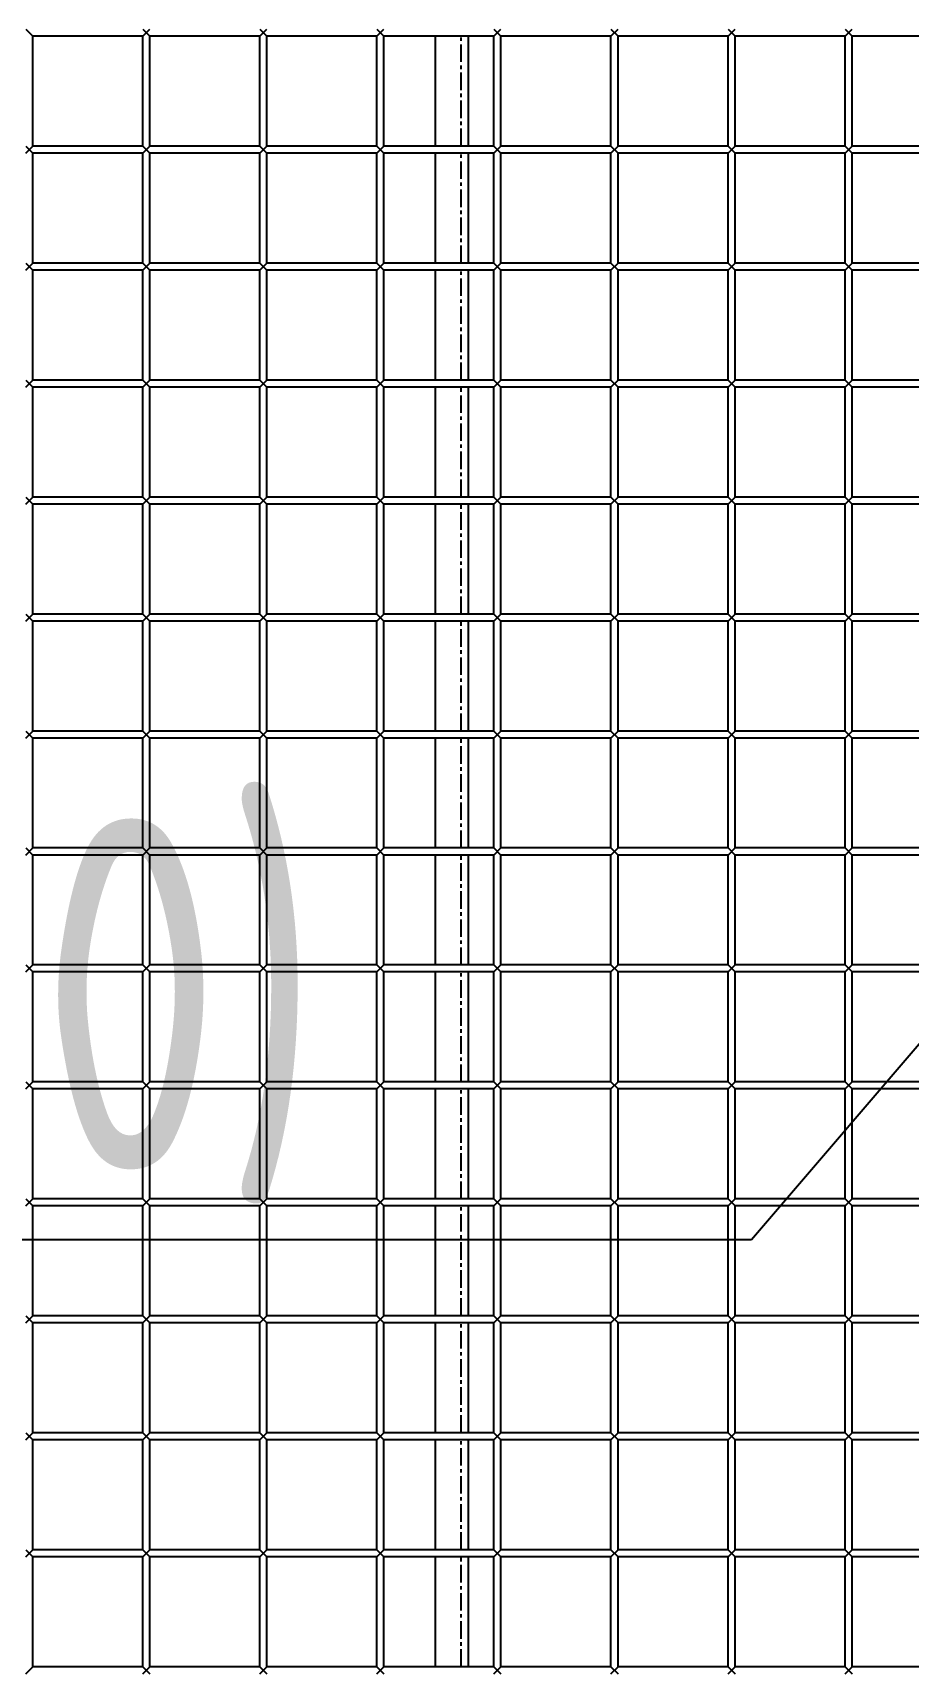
# Model space of a CAD drawing. Header units: millimetres. Extents: x -198529 to 244266, y -64 to 158464.
# Drawn here: x -170782 to -170408, y 95307 to 96007 of the extents above; entities that cross this region are included whole.
import ezdxf

# ---------------------------------------------------------------- set-up
doc = ezdxf.new("R2010")
doc.units = ezdxf.units.MM
doc.linetypes.add('CENTER', pattern=[12, 7.5, -1.5, 1.5, -1.5])
doc.layers.add('0-DCC', color=30, linetype='Continuous')
doc.layers.add('0-DCC-STRUC-T', color=4, linetype='Continuous')
doc.styles.add('EDRI-COM', font='tssdeng.shx', dxfattribs={"width": 0.8, "bigfont": 'hztxt.shx'})

# ---------------------------------------------------------------- blocks, each defined once
blk = doc.blocks.new('DCC2850x1800(右)')
at = {"color": 0, "linetype": 'Continuous'}
for p, q in [((63192.5, -73006.48), (63239.5, -73006.48)), ((63242.5, -73006.48), (63239.5, -73003.48)), ((63242.5, -73003.48), (63239.5, -73006.48)), ((63239.5, -73053.48), (63239.5, -73006.48)), ((63242.5, -73006.48), (63289.5, -73006.48)), ((63242.5, -73053.48), (63242.5, -73006.48)), ((63292.5, -73006.48), (63289.5, -73003.48)), ((63292.5, -73003.48), (63289.5, -73006.48)), ((63289.5, -73053.48), (63289.5, -73006.48)), ((63292.5, -73006.48), (63339.5, -73006.48)), ((63292.5, -73053.48), (63292.5, -73006.48)), ((63342.5, -73006.48), (63339.5, -73003.48)), ((63342.5, -73003.48), (63339.5, -73006.48)), ((63339.5, -73053.48), (63339.5, -73006.48)), ((63342.5, -73006.48), (63389.5, -73006.48)), ((63342.5, -73053.48), (63342.5, -73006.48)), ((63392.5, -73006.48), (63389.5, -73003.48)), ((63392.5, -73003.48), (63389.5, -73006.48)), ((63389.5, -73053.48), (63389.5, -73006.48)), ((63392.5, -73006.48), (63439.5, -73006.48)), ((63392.5, -73053.48), (63392.5, -73006.48)), ((63403.5, -73006.48), (63403.5, -73053.48)), ((63417.5, -73053.48), (63417.5, -73006.48)), ((63442.5, -73006.48), (63439.5, -73003.48)), ((63442.5, -73003.48), (63439.5, -73006.48)), ((63439.5, -73053.48), (63439.5, -73006.48)), ((63442.5, -73006.48), (63489.5, -73006.48)), ((63442.5, -73053.48), (63442.5, -73006.48)), ((63492.5, -73006.48), (63489.5, -73003.48)), ((63492.5, -73003.48), (63489.5, -73006.48)), ((63489.5, -73053.48), (63489.5, -73006.48)), ((63492.5, -73006.48), (63539.5, -73006.48)), ((63492.5, -73053.48), (63492.5, -73006.48)), ((63542.5, -73006.48), (63539.5, -73003.48)), ((63542.5, -73003.48), (63539.5, -73006.48)), ((63539.5, -73053.48), (63539.5, -73006.48)), ((63542.5, -73006.48), (63589.5, -73006.48)), ((63542.5, -73053.48), (63542.5, -73006.48)), ((63592.5, -73003.48), (63589.5, -73006.48)), ((63589.5, -73053.48), (63589.5, -73006.48)), ((63192.5, -73053.48), (63239.5, -73053.48)), ((63192.5, -73056.48), (63239.5, -73056.48)), ((63242.5, -73056.48), (63239.5, -73053.48)), ((63242.5, -73053.48), (63239.5, -73056.48)), ((63239.5, -73103.48), (63239.5, -73056.48)), ((63242.5, -73053.48), (63289.5, -73053.48)), ((63242.5, -73056.48), (63289.5, -73056.48)), ((63242.5, -73103.48), (63242.5, -73056.48)), ((63292.5, -73056.48), (63289.5, -73053.48)), ((63292.5, -73053.48), (63289.5, -73056.48)), ((63289.5, -73103.48), (63289.5, -73056.48)), ((63292.5, -73053.48), (63339.5, -73053.48)), ((63292.5, -73056.48), (63339.5, -73056.48)), ((63292.5, -73103.48), (63292.5, -73056.48)), ((63342.5, -73056.48), (63339.5, -73053.48)), ((63342.5, -73053.48), (63339.5, -73056.48)), ((63339.5, -73103.48), (63339.5, -73056.48)), ((63342.5, -73053.48), (63389.5, -73053.48)), ((63342.5, -73056.48), (63389.5, -73056.48)), ((63342.5, -73103.48), (63342.5, -73056.48)), ((63392.5, -73056.48), (63389.5, -73053.48)), ((63392.5, -73053.48), (63389.5, -73056.48)), ((63389.5, -73103.48), (63389.5, -73056.48)), ((63392.5, -73053.48), (63439.5, -73053.48)), ((63392.5, -73056.48), (63439.5, -73056.48)), ((63392.5, -73103.48), (63392.5, -73056.48)), ((63403.5, -73056.48), (63403.5, -73103.48)), ((63417.5, -73103.48), (63417.5, -73056.48)), ((63442.5, -73056.48), (63439.5, -73053.48)), ((63442.5, -73053.48), (63439.5, -73056.48)), ((63439.5, -73103.48), (63439.5, -73056.48)), ((63442.5, -73053.48), (63489.5, -73053.48)), ((63442.5, -73056.48), (63489.5, -73056.48)), ((63442.5, -73103.48), (63442.5, -73056.48)), ((63492.5, -73056.48), (63489.5, -73053.48)), ((63492.5, -73053.48), (63489.5, -73056.48)), ((63489.5, -73103.48), (63489.5, -73056.48)), ((63492.5, -73053.48), (63539.5, -73053.48)), ((63492.5, -73056.48), (63539.5, -73056.48)), ((63492.5, -73103.48), (63492.5, -73056.48)), ((63542.5, -73056.48), (63539.5, -73053.48)), ((63542.5, -73053.48), (63539.5, -73056.48)), ((63539.5, -73103.48), (63539.5, -73056.48)), ((63542.5, -73053.48), (63589.5, -73053.48)), ((63542.5, -73056.48), (63589.5, -73056.48)), ((63542.5, -73103.48), (63542.5, -73056.48)), ((63592.5, -73056.48), (63589.5, -73053.48)), ((63592.5, -73053.48), (63589.5, -73056.48)), ((63589.5, -73103.48), (63589.5, -73056.48)), ((63192.5, -73103.48), (63239.5, -73103.48)), ((63192.5, -73106.48), (63239.5, -73106.48)), ((63242.5, -73106.48), (63239.5, -73103.48)), ((63242.5, -73103.48), (63239.5, -73106.48)), ((63239.5, -73153.48), (63239.5, -73106.48)), ((63242.5, -73103.48), (63289.5, -73103.48)), ((63242.5, -73106.48), (63289.5, -73106.48)), ((63242.5, -73153.48), (63242.5, -73106.48)), ((63292.5, -73106.48), (63289.5, -73103.48)), ((63292.5, -73103.48), (63289.5, -73106.48)), ((63289.5, -73153.48), (63289.5, -73106.48)), ((63292.5, -73103.48), (63339.5, -73103.48)), ((63292.5, -73106.48), (63339.5, -73106.48)), ((63292.5, -73153.48), (63292.5, -73106.48)), ((63342.5, -73106.48), (63339.5, -73103.48)), ((63342.5, -73103.48), (63339.5, -73106.48)), ((63339.5, -73153.48), (63339.5, -73106.48)), ((63342.5, -73103.48), (63389.5, -73103.48)), ((63342.5, -73106.48), (63389.5, -73106.48)), ((63342.5, -73153.48), (63342.5, -73106.48)), ((63392.5, -73106.48), (63389.5, -73103.48)), ((63392.5, -73103.48), (63389.5, -73106.48)), ((63389.5, -73153.48), (63389.5, -73106.48)), ((63392.5, -73103.48), (63439.5, -73103.48)), ((63392.5, -73106.48), (63439.5, -73106.48)), ((63392.5, -73153.48), (63392.5, -73106.48)), ((63403.5, -73106.48), (63403.5, -73153.48)), ((63417.5, -73153.48), (63417.5, -73106.48)), ((63442.5, -73106.48), (63439.5, -73103.48)), ((63442.5, -73103.48), (63439.5, -73106.48)), ((63439.5, -73153.48), (63439.5, -73106.48)), ((63442.5, -73103.48), (63489.5, -73103.48)), ((63442.5, -73106.48), (63489.5, -73106.48)), ((63442.5, -73153.48), (63442.5, -73106.48)), ((63492.5, -73106.48), (63489.5, -73103.48)), ((63492.5, -73103.48), (63489.5, -73106.48)), ((63489.5, -73153.48), (63489.5, -73106.48)), ((63492.5, -73103.48), (63539.5, -73103.48)), ((63492.5, -73106.48), (63539.5, -73106.48)), ((63492.5, -73153.48), (63492.5, -73106.48)), ((63542.5, -73106.48), (63539.5, -73103.48)), ((63542.5, -73103.48), (63539.5, -73106.48)), ((63539.5, -73153.48), (63539.5, -73106.48)), ((63542.5, -73103.48), (63589.5, -73103.48)), ((63542.5, -73106.48), (63589.5, -73106.48)), ((63542.5, -73153.48), (63542.5, -73106.48)), ((63592.5, -73106.48), (63589.5, -73103.48)), ((63592.5, -73103.48), (63589.5, -73106.48)), ((63589.5, -73153.48), (63589.5, -73106.48)), ((63192.5, -73153.48), (63239.5, -73153.48)), ((63192.5, -73156.48), (63239.5, -73156.48)), ((63242.5, -73156.48), (63239.5, -73153.48)), ((63242.5, -73153.48), (63239.5, -73156.48)), ((63239.5, -73203.48), (63239.5, -73156.48)), ((63242.5, -73153.48), (63289.5, -73153.48)), ((63242.5, -73156.48), (63289.5, -73156.48)), ((63242.5, -73203.48), (63242.5, -73156.48)), ((63292.5, -73156.48), (63289.5, -73153.48)), ((63292.5, -73153.48), (63289.5, -73156.48)), ((63289.5, -73203.48), (63289.5, -73156.48)), ((63292.5, -73153.48), (63339.5, -73153.48)), ((63292.5, -73156.48), (63339.5, -73156.48)), ((63292.5, -73203.48), (63292.5, -73156.48)), ((63342.5, -73156.48), (63339.5, -73153.48)), ((63342.5, -73153.48), (63339.5, -73156.48)), ((63339.5, -73203.48), (63339.5, -73156.48)), ((63342.5, -73153.48), (63389.5, -73153.48)), ((63342.5, -73156.48), (63389.5, -73156.48)), ((63342.5, -73203.48), (63342.5, -73156.48)), ((63392.5, -73156.48), (63389.5, -73153.48)), ((63392.5, -73153.48), (63389.5, -73156.48)), ((63389.5, -73203.48), (63389.5, -73156.48)), ((63392.5, -73153.48), (63439.5, -73153.48)), ((63392.5, -73156.48), (63439.5, -73156.48)), ((63392.5, -73203.48), (63392.5, -73156.48)), ((63403.5, -73156.48), (63403.5, -73203.48)), ((63417.5, -73203.48), (63417.5, -73156.48)), ((63442.5, -73156.48), (63439.5, -73153.48)), ((63442.5, -73153.48), (63439.5, -73156.48)), ((63439.5, -73203.48), (63439.5, -73156.48)), ((63442.5, -73153.48), (63489.5, -73153.48)), ((63442.5, -73156.48), (63489.5, -73156.48)), ((63442.5, -73203.48), (63442.5, -73156.48)), ((63492.5, -73156.48), (63489.5, -73153.48)), ((63492.5, -73153.48), (63489.5, -73156.48)), ((63489.5, -73203.48), (63489.5, -73156.48)), ((63492.5, -73153.48), (63539.5, -73153.48)), ((63492.5, -73156.48), (63539.5, -73156.48)), ((63492.5, -73203.48), (63492.5, -73156.48)), ((63542.5, -73156.48), (63539.5, -73153.48)), ((63542.5, -73153.48), (63539.5, -73156.48)), ((63539.5, -73203.48), (63539.5, -73156.48)), ((63542.5, -73153.48), (63589.5, -73153.48)), ((63542.5, -73156.48), (63589.5, -73156.48)), ((63542.5, -73203.48), (63542.5, -73156.48)), ((63592.5, -73156.48), (63589.5, -73153.48)), ((63592.5, -73153.48), (63589.5, -73156.48)), ((63589.5, -73203.48), (63589.5, -73156.48)), ((63192.5, -73203.48), (63239.5, -73203.48)), ((63242.5, -73206.48), (63239.5, -73203.48)), ((63242.5, -73203.48), (63239.5, -73206.48)), ((63242.5, -73203.48), (63289.5, -73203.48)), ((63292.5, -73206.48), (63289.5, -73203.48)), ((63292.5, -73203.48), (63289.5, -73206.48)), ((63292.5, -73203.48), (63339.5, -73203.48)), ((63342.5, -73206.48), (63339.5, -73203.48)), ((63342.5, -73203.48), (63339.5, -73206.48)), ((63342.5, -73203.48), (63389.5, -73203.48)), ((63392.5, -73206.48), (63389.5, -73203.48)), ((63392.5, -73203.48), (63389.5, -73206.48)), ((63392.5, -73203.48), (63439.5, -73203.48)), ((63442.5, -73206.48), (63439.5, -73203.48)), ((63442.5, -73203.48), (63439.5, -73206.48)), ((63442.5, -73203.48), (63489.5, -73203.48)), ((63492.5, -73206.48), (63489.5, -73203.48)), ((63492.5, -73203.48), (63489.5, -73206.48)), ((63492.5, -73203.48), (63539.5, -73203.48)), ((63542.5, -73206.48), (63539.5, -73203.48)), ((63542.5, -73203.48), (63539.5, -73206.48)), ((63542.5, -73203.48), (63589.5, -73203.48)), ((63592.5, -73206.48), (63589.5, -73203.48)), ((63592.5, -73203.48), (63589.5, -73206.48)), ((63192.5, -73206.48), (63239.5, -73206.48)), ((63239.5, -73253.48), (63239.5, -73206.48)), ((63242.5, -73206.48), (63289.5, -73206.48)), ((63242.5, -73253.48), (63242.5, -73206.48)), ((63289.5, -73253.48), (63289.5, -73206.48)), ((63292.5, -73206.48), (63339.5, -73206.48)), ((63292.5, -73253.48), (63292.5, -73206.48)), ((63339.5, -73253.48), (63339.5, -73206.48)), ((63342.5, -73206.48), (63389.5, -73206.48)), ((63342.5, -73253.48), (63342.5, -73206.48)), ((63389.5, -73253.48), (63389.5, -73206.48)), ((63392.5, -73206.48), (63439.5, -73206.48)), ((63392.5, -73253.48), (63392.5, -73206.48)), ((63403.5, -73206.48), (63403.5, -73253.48)), ((63417.5, -73253.48), (63417.5, -73206.48)), ((63439.5, -73253.48), (63439.5, -73206.48)), ((63442.5, -73206.48), (63489.5, -73206.48)), ((63442.5, -73253.48), (63442.5, -73206.48)), ((63489.5, -73253.48), (63489.5, -73206.48)), ((63492.5, -73206.48), (63539.5, -73206.48)), ((63492.5, -73253.48), (63492.5, -73206.48)), ((63539.5, -73253.48), (63539.5, -73206.48)), ((63542.5, -73206.48), (63589.5, -73206.48)), ((63542.5, -73253.48), (63542.5, -73206.48)), ((63589.5, -73253.48), (63589.5, -73206.48)), ((63192.5, -73253.48), (63239.5, -73253.48)), ((63242.5, -73256.48), (63239.5, -73253.48)), ((63242.5, -73253.48), (63239.5, -73256.48)), ((63242.5, -73253.48), (63289.5, -73253.48)), ((63292.5, -73256.48), (63289.5, -73253.48)), ((63292.5, -73253.48), (63289.5, -73256.48)), ((63292.5, -73253.48), (63339.5, -73253.48)), ((63342.5, -73256.48), (63339.5, -73253.48)), ((63342.5, -73253.48), (63339.5, -73256.48)), ((63342.5, -73253.48), (63389.5, -73253.48)), ((63392.5, -73256.48), (63389.5, -73253.48)), ((63392.5, -73253.48), (63389.5, -73256.48)), ((63392.5, -73253.48), (63439.5, -73253.48)), ((63442.5, -73256.48), (63439.5, -73253.48)), ((63442.5, -73253.48), (63439.5, -73256.48)), ((63442.5, -73253.48), (63489.5, -73253.48)), ((63492.5, -73256.48), (63489.5, -73253.48)), ((63492.5, -73253.48), (63489.5, -73256.48)), ((63492.5, -73253.48), (63539.5, -73253.48)), ((63542.5, -73256.48), (63539.5, -73253.48)), ((63542.5, -73253.48), (63539.5, -73256.48)), ((63542.5, -73253.48), (63589.5, -73253.48)), ((63592.5, -73256.48), (63589.5, -73253.48)), ((63592.5, -73253.48), (63589.5, -73256.48)), ((63192.5, -73256.48), (63239.5, -73256.48)), ((63239.5, -73303.48), (63239.5, -73256.48)), ((63242.5, -73256.48), (63289.5, -73256.48)), ((63242.5, -73303.48), (63242.5, -73256.48)), ((63289.5, -73303.48), (63289.5, -73256.48)), ((63292.5, -73256.48), (63339.5, -73256.48)), ((63292.5, -73303.48), (63292.5, -73256.48)), ((63339.5, -73303.48), (63339.5, -73256.48)), ((63342.5, -73256.48), (63389.5, -73256.48)), ((63342.5, -73303.48), (63342.5, -73256.48)), ((63389.5, -73303.48), (63389.5, -73256.48)), ((63392.5, -73256.48), (63439.5, -73256.48)), ((63392.5, -73303.48), (63392.5, -73256.48)), ((63403.5, -73256.48), (63403.5, -73303.48)), ((63417.5, -73303.48), (63417.5, -73256.48)), ((63439.5, -73303.48), (63439.5, -73256.48)), ((63442.5, -73256.48), (63489.5, -73256.48)), ((63442.5, -73303.48), (63442.5, -73256.48)), ((63489.5, -73303.48), (63489.5, -73256.48)), ((63492.5, -73256.48), (63539.5, -73256.48)), ((63492.5, -73303.48), (63492.5, -73256.48)), ((63539.5, -73303.48), (63539.5, -73256.48)), ((63542.5, -73256.48), (63589.5, -73256.48)), ((63542.5, -73303.48), (63542.5, -73256.48)), ((63589.5, -73303.48), (63589.5, -73256.48)), ((63192.5, -73303.48), (63239.5, -73303.48)), ((63242.5, -73306.48), (63239.5, -73303.48)), ((63242.5, -73303.48), (63239.5, -73306.48)), ((63242.5, -73303.48), (63289.5, -73303.48)), ((63292.5, -73306.48), (63289.5, -73303.48)), ((63292.5, -73303.48), (63289.5, -73306.48)), ((63292.5, -73303.48), (63339.5, -73303.48)), ((63342.5, -73306.48), (63339.5, -73303.48)), ((63342.5, -73303.48), (63339.5, -73306.48)), ((63342.5, -73303.48), (63389.5, -73303.48)), ((63392.5, -73306.48), (63389.5, -73303.48)), ((63392.5, -73303.48), (63389.5, -73306.48)), ((63392.5, -73303.48), (63439.5, -73303.48)), ((63442.5, -73306.48), (63439.5, -73303.48)), ((63442.5, -73303.48), (63439.5, -73306.48)), ((63442.5, -73303.48), (63489.5, -73303.48)), ((63492.5, -73306.48), (63489.5, -73303.48)), ((63492.5, -73303.48), (63489.5, -73306.48)), ((63492.5, -73303.48), (63539.5, -73303.48)), ((63542.5, -73306.48), (63539.5, -73303.48)), ((63542.5, -73303.48), (63539.5, -73306.48)), ((63542.5, -73303.48), (63589.5, -73303.48)), ((63592.5, -73306.48), (63589.5, -73303.48)), ((63592.5, -73303.48), (63589.5, -73306.48)), ((63192.5, -73306.48), (63239.5, -73306.48)), ((63239.5, -73353.48), (63239.5, -73306.48)), ((63242.5, -73306.48), (63289.5, -73306.48)), ((63242.5, -73353.48), (63242.5, -73306.48)), ((63289.5, -73353.48), (63289.5, -73306.48)), ((63292.5, -73306.48), (63339.5, -73306.48)), ((63292.5, -73353.48), (63292.5, -73306.48)), ((63339.5, -73353.48), (63339.5, -73306.48)), ((63342.5, -73306.48), (63389.5, -73306.48)), ((63342.5, -73353.48), (63342.5, -73306.48)), ((63389.5, -73353.48), (63389.5, -73306.48)), ((63392.5, -73306.48), (63439.5, -73306.48)), ((63392.5, -73353.48), (63392.5, -73306.48)), ((63403.5, -73306.48), (63403.5, -73353.48)), ((63417.5, -73353.48), (63417.5, -73306.48)), ((63439.5, -73353.48), (63439.5, -73306.48)), ((63442.5, -73306.48), (63489.5, -73306.48)), ((63442.5, -73353.48), (63442.5, -73306.48)), ((63489.5, -73353.48), (63489.5, -73306.48)), ((63492.5, -73306.48), (63539.5, -73306.48)), ((63492.5, -73353.48), (63492.5, -73306.48)), ((63539.5, -73353.48), (63539.5, -73306.48)), ((63542.5, -73306.48), (63589.5, -73306.48)), ((63542.5, -73353.48), (63542.5, -73306.48)), ((63589.5, -73353.48), (63589.5, -73306.48)), ((63192.5, -73353.48), (63239.5, -73353.48)), ((63192.5, -73356.48), (63239.5, -73356.48)), ((63242.5, -73356.48), (63239.5, -73353.48)), ((63242.5, -73353.48), (63239.5, -73356.48)), ((63239.5, -73403.48), (63239.5, -73356.48)), ((63242.5, -73353.48), (63289.5, -73353.48)), ((63242.5, -73356.48), (63289.5, -73356.48)), ((63242.5, -73403.48), (63242.5, -73356.48)), ((63292.5, -73356.48), (63289.5, -73353.48)), ((63292.5, -73353.48), (63289.5, -73356.48)), ((63289.5, -73403.48), (63289.5, -73356.48)), ((63292.5, -73353.48), (63339.5, -73353.48)), ((63292.5, -73356.48), (63339.5, -73356.48)), ((63292.5, -73403.48), (63292.5, -73356.48)), ((63342.5, -73356.48), (63339.5, -73353.48)), ((63342.5, -73353.48), (63339.5, -73356.48)), ((63339.5, -73403.48), (63339.5, -73356.48)), ((63342.5, -73353.48), (63389.5, -73353.48)), ((63342.5, -73356.48), (63389.5, -73356.48)), ((63342.5, -73403.48), (63342.5, -73356.48)), ((63392.5, -73353.48), (63389.5, -73356.48)), ((63392.5, -73356.48), (63389.5, -73353.48)), ((63389.5, -73403.48), (63389.5, -73356.48)), ((63392.5, -73353.48), (63439.5, -73353.48)), ((63392.5, -73356.48), (63439.5, -73356.48)), ((63392.5, -73403.48), (63392.5, -73356.48)), ((63403.5, -73356.48), (63403.5, -73403.48)), ((63417.5, -73403.48), (63417.5, -73356.48)), ((63442.5, -73356.48), (63439.5, -73353.48)), ((63442.5, -73353.48), (63439.5, -73356.48)), ((63439.5, -73403.48), (63439.5, -73356.48)), ((63442.5, -73353.48), (63489.5, -73353.48)), ((63442.5, -73356.48), (63489.5, -73356.48)), ((63442.5, -73403.48), (63442.5, -73356.48)), ((63492.5, -73356.48), (63489.5, -73353.48)), ((63492.5, -73353.48), (63489.5, -73356.48)), ((63489.5, -73403.48), (63489.5, -73356.48)), ((63492.5, -73353.48), (63539.5, -73353.48)), ((63492.5, -73356.48), (63539.5, -73356.48)), ((63492.5, -73403.48), (63492.5, -73356.48)), ((63542.5, -73356.48), (63539.5, -73353.48)), ((63542.5, -73353.48), (63539.5, -73356.48)), ((63539.5, -73403.48), (63539.5, -73356.48)), ((63542.5, -73353.48), (63589.5, -73353.48)), ((63542.5, -73356.48), (63589.5, -73356.48)), ((63542.5, -73403.48), (63542.5, -73356.48)), ((63592.5, -73353.48), (63589.5, -73356.48)), ((63592.5, -73356.48), (63589.5, -73353.48)), ((63589.5, -73403.48), (63589.5, -73356.48)), ((63192.5, -73403.48), (63239.5, -73403.48)), ((63192.5, -73406.48), (63239.5, -73406.48)), ((63242.5, -73403.48), (63239.5, -73406.48)), ((63242.5, -73406.48), (63239.5, -73403.48)), ((63239.5, -73453.48), (63239.5, -73406.48)), ((63242.5, -73403.48), (63289.5, -73403.48)), ((63242.5, -73406.48), (63289.5, -73406.48)), ((63242.5, -73453.48), (63242.5, -73406.48)), ((63292.5, -73406.48), (63289.5, -73403.48)), ((63292.5, -73403.48), (63289.5, -73406.48)), ((63289.5, -73453.48), (63289.5, -73406.48)), ((63292.5, -73403.48), (63339.5, -73403.48)), ((63292.5, -73406.48), (63339.5, -73406.48)), ((63292.5, -73453.48), (63292.5, -73406.48)), ((63342.5, -73403.48), (63339.5, -73406.48)), ((63342.5, -73406.48), (63339.5, -73403.48)), ((63339.5, -73453.48), (63339.5, -73406.48)), ((63342.5, -73403.48), (63389.5, -73403.48)), ((63342.5, -73406.48), (63389.5, -73406.48)), ((63342.5, -73453.48), (63342.5, -73406.48)), ((63392.5, -73403.48), (63389.5, -73406.48)), ((63392.5, -73406.48), (63389.5, -73403.48)), ((63389.5, -73453.48), (63389.5, -73406.48)), ((63392.5, -73403.48), (63439.5, -73403.48)), ((63392.5, -73406.48), (63439.5, -73406.48)), ((63392.5, -73453.48), (63392.5, -73406.48)), ((63403.5, -73406.48), (63403.5, -73453.48)), ((63417.5, -73453.48), (63417.5, -73406.48)), ((63442.5, -73403.48), (63439.5, -73406.48)), ((63442.5, -73406.48), (63439.5, -73403.48)), ((63439.5, -73453.48), (63439.5, -73406.48)), ((63442.5, -73403.48), (63489.5, -73403.48)), ((63442.5, -73406.48), (63489.5, -73406.48)), ((63442.5, -73453.48), (63442.5, -73406.48)), ((63492.5, -73406.48), (63489.5, -73403.48)), ((63492.5, -73403.48), (63489.5, -73406.48)), ((63489.5, -73453.48), (63489.5, -73406.48)), ((63492.5, -73403.48), (63539.5, -73403.48)), ((63492.5, -73406.48), (63539.5, -73406.48)), ((63492.5, -73453.48), (63492.5, -73406.48)), ((63542.5, -73403.48), (63539.5, -73406.48)), ((63542.5, -73406.48), (63539.5, -73403.48)), ((63539.5, -73453.48), (63539.5, -73406.48)), ((63542.5, -73403.48), (63589.5, -73403.48)), ((63542.5, -73406.48), (63589.5, -73406.48)), ((63542.5, -73453.48), (63542.5, -73406.48)), ((63592.5, -73403.48), (63589.5, -73406.48)), ((63592.5, -73406.48), (63589.5, -73403.48)), ((63589.5, -73453.48), (63589.5, -73406.48)), ((63192.5, -73453.48), (63239.5, -73453.48)), ((63192.5, -73456.48), (63239.5, -73456.48)), ((63242.5, -73453.48), (63239.5, -73456.48)), ((63242.5, -73456.48), (63239.5, -73453.48)), ((63239.5, -73503.48), (63239.5, -73456.48)), ((63242.5, -73453.48), (63289.5, -73453.48)), ((63242.5, -73456.48), (63289.5, -73456.48)), ((63242.5, -73503.48), (63242.5, -73456.48)), ((63292.5, -73453.48), (63289.5, -73456.48)), ((63292.5, -73456.48), (63289.5, -73453.48)), ((63289.5, -73503.48), (63289.5, -73456.48)), ((63292.5, -73453.48), (63339.5, -73453.48)), ((63292.5, -73456.48), (63339.5, -73456.48)), ((63292.5, -73503.48), (63292.5, -73456.48)), ((63342.5, -73453.48), (63339.5, -73456.48)), ((63342.5, -73456.48), (63339.5, -73453.48)), ((63339.5, -73503.48), (63339.5, -73456.48)), ((63342.5, -73453.48), (63389.5, -73453.48)), ((63342.5, -73456.48), (63389.5, -73456.48)), ((63342.5, -73503.48), (63342.5, -73456.48)), ((63392.5, -73453.48), (63389.5, -73456.48)), ((63392.5, -73456.48), (63389.5, -73453.48)), ((63389.5, -73503.48), (63389.5, -73456.48)), ((63392.5, -73453.48), (63439.5, -73453.48)), ((63392.5, -73456.48), (63439.5, -73456.48)), ((63392.5, -73503.48), (63392.5, -73456.48)), ((63403.5, -73456.48), (63403.5, -73503.48)), ((63417.5, -73503.48), (63417.5, -73456.48)), ((63442.5, -73453.48), (63439.5, -73456.48)), ((63442.5, -73456.48), (63439.5, -73453.48)), ((63439.5, -73503.48), (63439.5, -73456.48)), ((63442.5, -73453.48), (63489.5, -73453.48)), ((63442.5, -73456.48), (63489.5, -73456.48)), ((63442.5, -73503.48), (63442.5, -73456.48)), ((63492.5, -73453.48), (63489.5, -73456.48)), ((63492.5, -73456.48), (63489.5, -73453.48)), ((63489.5, -73503.48), (63489.5, -73456.48)), ((63492.5, -73453.48), (63539.5, -73453.48)), ((63492.5, -73456.48), (63539.5, -73456.48)), ((63492.5, -73503.48), (63492.5, -73456.48)), ((63542.5, -73453.48), (63539.5, -73456.48)), ((63542.5, -73456.48), (63539.5, -73453.48)), ((63539.5, -73503.48), (63539.5, -73456.48)), ((63542.5, -73453.48), (63589.5, -73453.48)), ((63542.5, -73456.48), (63589.5, -73456.48)), ((63542.5, -73503.48), (63542.5, -73456.48)), ((63592.5, -73453.48), (63589.5, -73456.48)), ((63592.5, -73456.48), (63589.5, -73453.48)), ((63589.5, -73503.48), (63589.5, -73456.48)), ((63192.5, -73503.48), (63239.5, -73503.48)), ((63192.5, -73506.48), (63239.5, -73506.48)), ((63242.5, -73503.48), (63239.5, -73506.48)), ((63242.5, -73506.48), (63239.5, -73503.48)), ((63239.5, -73553.48), (63239.5, -73506.48)), ((63242.5, -73503.48), (63289.5, -73503.48)), ((63242.5, -73506.48), (63289.5, -73506.48)), ((63242.5, -73553.48), (63242.5, -73506.48)), ((63292.5, -73503.48), (63289.5, -73506.48)), ((63292.5, -73506.48), (63289.5, -73503.48)), ((63289.5, -73553.48), (63289.5, -73506.48)), ((63292.5, -73503.48), (63339.5, -73503.48)), ((63292.5, -73506.48), (63339.5, -73506.48)), ((63292.5, -73553.48), (63292.5, -73506.48)), ((63342.5, -73503.48), (63339.5, -73506.48)), ((63342.5, -73506.48), (63339.5, -73503.48)), ((63339.5, -73553.48), (63339.5, -73506.48)), ((63342.5, -73503.48), (63389.5, -73503.48)), ((63342.5, -73506.48), (63389.5, -73506.48)), ((63342.5, -73553.48), (63342.5, -73506.48)), ((63392.5, -73503.48), (63389.5, -73506.48)), ((63392.5, -73506.48), (63389.5, -73503.48)), ((63389.5, -73553.48), (63389.5, -73506.48)), ((63392.5, -73503.48), (63439.5, -73503.48)), ((63392.5, -73506.48), (63439.5, -73506.48)), ((63392.5, -73553.48), (63392.5, -73506.48)), ((63403.5, -73506.48), (63403.5, -73553.48)), ((63417.5, -73553.48), (63417.5, -73506.48)), ((63442.5, -73503.48), (63439.5, -73506.48)), ((63442.5, -73506.48), (63439.5, -73503.48)), ((63439.5, -73553.48), (63439.5, -73506.48)), ((63442.5, -73503.48), (63489.5, -73503.48)), ((63442.5, -73506.48), (63489.5, -73506.48)), ((63442.5, -73553.48), (63442.5, -73506.48)), ((63492.5, -73503.48), (63489.5, -73506.48)), ((63492.5, -73506.48), (63489.5, -73503.48)), ((63489.5, -73553.48), (63489.5, -73506.48)), ((63492.5, -73503.48), (63539.5, -73503.48)), ((63492.5, -73506.48), (63539.5, -73506.48)), ((63492.5, -73553.48), (63492.5, -73506.48)), ((63542.5, -73503.48), (63539.5, -73506.48)), ((63542.5, -73506.48), (63539.5, -73503.48)), ((63539.5, -73553.48), (63539.5, -73506.48)), ((63542.5, -73503.48), (63589.5, -73503.48)), ((63542.5, -73506.48), (63589.5, -73506.48)), ((63542.5, -73553.48), (63542.5, -73506.48)), ((63592.5, -73503.48), (63589.5, -73506.48)), ((63592.5, -73506.48), (63589.5, -73503.48)), ((63589.5, -73553.48), (63589.5, -73506.48)), ((63192.5, -73553.48), (63239.5, -73553.48)), ((63242.5, -73553.48), (63239.5, -73556.48)), ((63242.5, -73556.48), (63239.5, -73553.48)), ((63242.5, -73553.48), (63289.5, -73553.48)), ((63292.5, -73553.48), (63289.5, -73556.48)), ((63292.5, -73556.48), (63289.5, -73553.48)), ((63292.5, -73553.48), (63339.5, -73553.48)), ((63342.5, -73553.48), (63339.5, -73556.48)), ((63342.5, -73556.48), (63339.5, -73553.48)), ((63342.5, -73553.48), (63389.5, -73553.48)), ((63392.5, -73553.48), (63389.5, -73556.48)), ((63392.5, -73556.48), (63389.5, -73553.48)), ((63392.5, -73553.48), (63439.5, -73553.48)), ((63442.5, -73553.48), (63439.5, -73556.48)), ((63442.5, -73556.48), (63439.5, -73553.48)), ((63442.5, -73553.48), (63489.5, -73553.48)), ((63492.5, -73553.48), (63489.5, -73556.48)), ((63492.5, -73556.48), (63489.5, -73553.48)), ((63492.5, -73553.48), (63539.5, -73553.48)), ((63542.5, -73553.48), (63539.5, -73556.48)), ((63542.5, -73556.48), (63539.5, -73553.48)), ((63542.5, -73553.48), (63589.5, -73553.48)), ((63592.5, -73553.48), (63589.5, -73556.48)), ((63592.5, -73556.48), (63589.5, -73553.48)), ((63192.5, -73556.48), (63239.5, -73556.48)), ((63239.5, -73603.48), (63239.5, -73556.48)), ((63242.5, -73556.48), (63289.5, -73556.48)), ((63242.5, -73603.48), (63242.5, -73556.48)), ((63289.5, -73603.48), (63289.5, -73556.48)), ((63292.5, -73556.48), (63339.5, -73556.48)), ((63292.5, -73603.48), (63292.5, -73556.48)), ((63339.5, -73603.48), (63339.5, -73556.48)), ((63342.5, -73556.48), (63389.5, -73556.48)), ((63342.5, -73603.48), (63342.5, -73556.48)), ((63389.5, -73603.48), (63389.5, -73556.48)), ((63392.5, -73556.48), (63439.5, -73556.48)), ((63392.5, -73603.48), (63392.5, -73556.48)), ((63403.5, -73556.48), (63403.5, -73603.48)), ((63417.5, -73603.48), (63417.5, -73556.48)), ((63439.5, -73603.48), (63439.5, -73556.48)), ((63442.5, -73556.48), (63489.5, -73556.48)), ((63442.5, -73603.48), (63442.5, -73556.48)), ((63489.5, -73603.48), (63489.5, -73556.48)), ((63492.5, -73556.48), (63539.5, -73556.48)), ((63492.5, -73603.48), (63492.5, -73556.48)), ((63539.5, -73603.48), (63539.5, -73556.48)), ((63542.5, -73556.48), (63589.5, -73556.48)), ((63542.5, -73603.48), (63542.5, -73556.48)), ((63589.5, -73603.48), (63589.5, -73556.48)), ((63192.5, -73603.48), (63239.5, -73603.48)), ((63242.5, -73603.48), (63239.5, -73606.48)), ((63242.5, -73606.48), (63239.5, -73603.48)), ((63242.5, -73603.48), (63289.5, -73603.48)), ((63292.5, -73603.48), (63289.5, -73606.48)), ((63292.5, -73606.48), (63289.5, -73603.48)), ((63292.5, -73603.48), (63339.5, -73603.48)), ((63342.5, -73603.48), (63339.5, -73606.48)), ((63342.5, -73606.48), (63339.5, -73603.48)), ((63342.5, -73603.48), (63389.5, -73603.48)), ((63392.5, -73603.48), (63389.5, -73606.48)), ((63392.5, -73606.48), (63389.5, -73603.48)), ((63392.5, -73603.48), (63439.5, -73603.48)), ((63442.5, -73603.48), (63439.5, -73606.48)), ((63442.5, -73606.48), (63439.5, -73603.48)), ((63442.5, -73603.48), (63489.5, -73603.48)), ((63492.5, -73603.48), (63489.5, -73606.48)), ((63492.5, -73606.48), (63489.5, -73603.48)), ((63492.5, -73603.48), (63539.5, -73603.48)), ((63542.5, -73603.48), (63539.5, -73606.48)), ((63542.5, -73606.48), (63539.5, -73603.48)), ((63542.5, -73603.48), (63589.5, -73603.48)), ((63592.5, -73603.48), (63589.5, -73606.48)), ((63592.5, -73606.48), (63589.5, -73603.48)), ((63192.5, -73606.48), (63239.5, -73606.48)), ((63239.5, -73653.48), (63239.5, -73606.48)), ((63242.5, -73606.48), (63289.5, -73606.48)), ((63242.5, -73653.48), (63242.5, -73606.48)), ((63289.5, -73653.48), (63289.5, -73606.48)), ((63292.5, -73606.48), (63339.5, -73606.48)), ((63292.5, -73653.48), (63292.5, -73606.48)), ((63339.5, -73653.48), (63339.5, -73606.48)), ((63342.5, -73606.48), (63389.5, -73606.48)), ((63342.5, -73653.48), (63342.5, -73606.48)), ((63389.5, -73653.48), (63389.5, -73606.48)), ((63392.5, -73606.48), (63439.5, -73606.48)), ((63392.5, -73653.48), (63392.5, -73606.48)), ((63403.5, -73606.48), (63403.5, -73653.48)), ((63417.5, -73653.48), (63417.5, -73606.48)), ((63439.5, -73653.48), (63439.5, -73606.48)), ((63442.5, -73606.48), (63489.5, -73606.48)), ((63442.5, -73653.48), (63442.5, -73606.48)), ((63489.5, -73653.48), (63489.5, -73606.48)), ((63492.5, -73606.48), (63539.5, -73606.48)), ((63492.5, -73653.48), (63492.5, -73606.48)), ((63539.5, -73653.48), (63539.5, -73606.48)), ((63542.5, -73606.48), (63589.5, -73606.48)), ((63542.5, -73653.48), (63542.5, -73606.48)), ((63589.5, -73653.48), (63589.5, -73606.48)), ((63192.5, -73653.48), (63239.5, -73653.48)), ((63242.5, -73653.48), (63239.5, -73656.48)), ((63242.5, -73656.48), (63239.5, -73653.48)), ((63242.5, -73653.48), (63289.5, -73653.48)), ((63292.5, -73653.48), (63289.5, -73656.48)), ((63292.5, -73656.48), (63289.5, -73653.48)), ((63292.5, -73653.48), (63339.5, -73653.48)), ((63342.5, -73653.48), (63339.5, -73656.48)), ((63342.5, -73656.48), (63339.5, -73653.48)), ((63342.5, -73653.48), (63389.5, -73653.48)), ((63392.5, -73653.48), (63389.5, -73656.48)), ((63392.5, -73656.48), (63389.5, -73653.48)), ((63392.5, -73653.48), (63439.5, -73653.48)), ((63442.5, -73653.48), (63439.5, -73656.48)), ((63442.5, -73656.48), (63439.5, -73653.48)), ((63442.5, -73653.48), (63489.5, -73653.48)), ((63492.5, -73653.48), (63489.5, -73656.48)), ((63492.5, -73656.48), (63489.5, -73653.48)), ((63492.5, -73653.48), (63539.5, -73653.48)), ((63542.5, -73653.48), (63539.5, -73656.48)), ((63542.5, -73656.48), (63539.5, -73653.48)), ((63542.5, -73653.48), (63589.5, -73653.48)), ((63592.5, -73653.48), (63589.5, -73656.48)), ((63592.5, -73656.48), (63589.5, -73653.48)), ((63192.5, -73656.48), (63239.5, -73656.48)), ((63239.5, -73703.48), (63239.5, -73656.48)), ((63242.5, -73656.48), (63289.5, -73656.48)), ((63242.5, -73703.48), (63242.5, -73656.48)), ((63289.5, -73703.48), (63289.5, -73656.48)), ((63292.5, -73656.48), (63339.5, -73656.48)), ((63292.5, -73703.48), (63292.5, -73656.48)), ((63339.5, -73703.48), (63339.5, -73656.48)), ((63342.5, -73656.48), (63389.5, -73656.48)), ((63342.5, -73703.48), (63342.5, -73656.48)), ((63389.5, -73703.48), (63389.5, -73656.48)), ((63392.5, -73656.48), (63439.5, -73656.48)), ((63392.5, -73703.48), (63392.5, -73656.48)), ((63403.5, -73656.48), (63403.5, -73703.48)), ((63417.5, -73703.48), (63417.5, -73656.48)), ((63439.5, -73703.48), (63439.5, -73656.48)), ((63442.5, -73656.48), (63489.5, -73656.48)), ((63442.5, -73703.48), (63442.5, -73656.48)), ((63489.5, -73703.48), (63489.5, -73656.48)), ((63492.5, -73656.48), (63539.5, -73656.48)), ((63492.5, -73703.48), (63492.5, -73656.48)), ((63539.5, -73703.48), (63539.5, -73656.48)), ((63542.5, -73656.48), (63589.5, -73656.48)), ((63542.5, -73703.48), (63542.5, -73656.48)), ((63589.5, -73703.48), (63589.5, -73656.48)), ((63192.5, -73703.48), (63239.5, -73703.48)), ((63242.5, -73703.48), (63239.5, -73706.48)), ((63242.5, -73706.48), (63239.5, -73703.48)), ((63242.5, -73703.48), (63289.5, -73703.48)), ((63292.5, -73703.48), (63289.5, -73706.48)), ((63292.5, -73706.48), (63289.5, -73703.48)), ((63292.5, -73703.48), (63339.5, -73703.48)), ((63342.5, -73703.48), (63339.5, -73706.48)), ((63342.5, -73706.48), (63339.5, -73703.48)), ((63342.5, -73703.48), (63389.5, -73703.48)), ((63392.5, -73703.48), (63389.5, -73706.48)), ((63392.5, -73706.48), (63389.5, -73703.48)), ((63392.5, -73703.48), (63439.5, -73703.48)), ((63442.5, -73703.48), (63439.5, -73706.48)), ((63442.5, -73706.48), (63439.5, -73703.48)), ((63442.5, -73703.48), (63489.5, -73703.48)), ((63492.5, -73703.48), (63489.5, -73706.48)), ((63492.5, -73706.48), (63489.5, -73703.48)), ((63492.5, -73703.48), (63539.5, -73703.48)), ((63542.5, -73703.48), (63539.5, -73706.48)), ((63542.5, -73706.48), (63539.5, -73703.48)), ((63542.5, -73703.48), (63589.5, -73703.48)), ((63592.5, -73706.48), (63589.5, -73703.48))]:
    blk.add_line(p, q, dxfattribs=at)
at = {"color": 0, "linetype": 'CENTER'}
for p, q in [((63406.5, -73053.48), (63406.5, -73006.48)), ((63406.5, -73103.48), (63406.5, -73056.48)), ((63406.5, -73153.48), (63406.5, -73106.48)), ((63406.5, -73203.48), (63406.5, -73156.48)), ((63406.5, -73253.48), (63406.5, -73206.48)), ((63406.5, -73303.48), (63406.5, -73256.48)), ((63406.5, -73353.48), (63406.5, -73306.48)), ((63406.5, -73403.48), (63406.5, -73356.48)), ((63406.5, -73453.48), (63406.5, -73406.48)), ((63406.5, -73503.48), (63406.5, -73456.48)), ((63406.5, -73553.48), (63406.5, -73506.48)), ((63406.5, -73603.48), (63406.5, -73556.48)), ((63406.5, -73653.48), (63406.5, -73606.48)), ((63406.5, -73703.48), (63406.5, -73656.48))]:
    blk.add_line(p, q, dxfattribs=at)

msp = doc.modelspace()

# ---------------------------------------------------------------- linework, layer by layer
at = {"layer": '0-DCC-STRUC-T'}
for p, q in [((-170475.29, 95490.65), (-170045.61, 95992.72)), ((-171878.03, 95490.65), (-170475.29, 95490.65))]:
    msp.add_line(p, q, dxfattribs=at)

# ---------------------------------------------------------------- block references
at = {"layer": '0-DCC', "xscale": -1}
msp.add_blockref('DCC2850x1800(右)', (-107192.77, 169011.49), dxfattribs=at)

# ---------------------------------------------------------------- texts
at = {"layer": '0-DCC-STRUC-T', "style": 'EDRI-COM', "width": 0.8}
msp.add_text('方钢-200x6(L=6200)', height=150, dxfattribs=at).set_placement((-171935.73, 95520.64))

doc.saveas('drawing.dxf')
